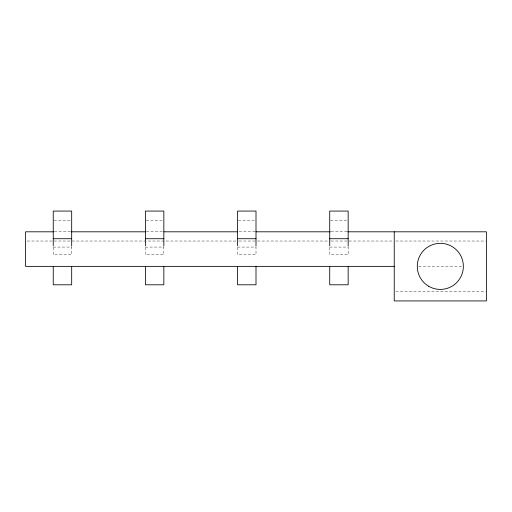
<?xml version="1.0" encoding="UTF-8"?>
<svg xmlns="http://www.w3.org/2000/svg" width="512" height="512" viewBox="0 0 512 512"><rect width="100%" height="100%" fill="white"/><g stroke="black" fill="none" stroke-linecap="round" stroke-linejoin="round"><path stroke-width="0.38" stroke-dasharray="2.56 1.92" d="M54.016 220.288L70.912 220.288M146.176 220.288L163.072 220.288M238.336 220.288L254.464 220.288M330.496 220.288L347.392 220.288M54.387 231.808L70.381 231.808M146.349 231.808L162.342 231.808M239.11 231.808L255.098 231.808M331.066 231.808L347.859 231.808M27.2 241.024L238.31 241.024M239.11 241.024L256.698 241.024M257.498 241.024L330.266 241.024M331.066 241.024L393.44 241.024M395.827 241.024L485.606 241.024M53.248 247.072L71.68 247.072M145.408 247.072L163.84 247.072M237.568 247.072L256 247.072M329.728 247.072L348.16 247.072M418.72 266.368L461.92 266.368M395.827 291.712L485.606 291.712M348.16 246.56L348.16 254.752L329.728 254.752L329.728 246.56M256 246.56L256 254.752L237.568 254.752L237.568 246.56M163.84 246.56L163.84 254.752L145.408 254.752L145.408 246.56M71.68 246.56L71.68 254.752L53.248 254.752L53.248 246.56"/><path stroke-width="0.77" d="M53.587 231.808L25.6 231.808L25.6 266.368L394.24 266.368M71.181 231.808L145.549 231.808M163.942 231.808L237.51 231.808M255.898 231.808L330.266 231.808M347.859 231.808L486.4 231.808L486.4 300.928L394.24 300.928L394.24 231.808M53.248 238.72L71.68 238.72M145.408 238.72L163.84 238.72M237.568 238.72L256 238.72M329.728 238.72L348.16 238.72M348.16 245.792L348.16 211.072L329.728 211.072L329.728 245.792M348.16 266.368L348.16 284.8L329.728 284.8L329.728 266.368M256 245.792L256 211.072L237.568 211.072L237.568 245.792M256 266.368L256 284.8L237.568 284.8L237.568 266.368M163.84 245.792L163.84 211.072L145.408 211.072L145.408 245.792M163.84 266.368L163.84 284.8L145.408 284.8L145.408 266.368M71.68 245.792L71.68 211.072L53.248 211.072L53.248 245.792M71.68 266.368L71.68 284.8L53.248 284.8L53.248 266.368M428.8 286.323A23.04 23.04 0 0 0 463.36 266.368A23.04 23.04 0 0 0 428.8 246.413A23.04 23.04 0 0 0 428.8 286.323"/></g></svg>
